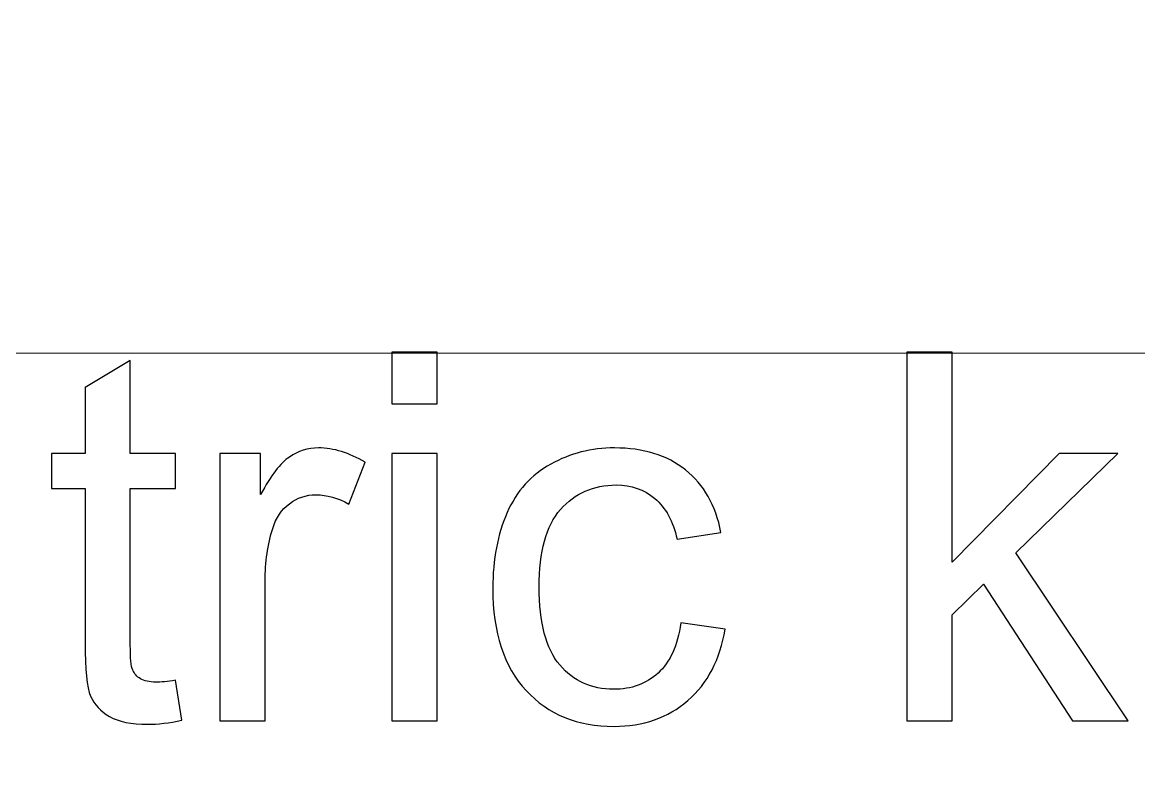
# Model space of a CAD drawing. Header units: centimetres. Extents: x -29.7 to 21.6, y -14.4 to 13.7.
# Drawn here: x -4.229 to -2.969, y -2.983 to -2.143 of the extents above; entities that cross this region are included whole.
import ezdxf

# ---------------------------------------------------------------- set-up
doc = ezdxf.new("R2010")
doc.units = ezdxf.units.CM
doc.header["$MEASUREMENT"] = 0
doc.layers.add('Layer 1', color=7, linetype='Continuous')

msp = doc.modelspace()

# ---------------------------------------------------------------- linework, layer by layer
at = {"layer": 'Layer 1', "color": 1, "lineweight": 9}
for points, knots in [([(-9.03932, -4.44965), (-9.03932, -4.44965), (-9.03932, -0.46166), (-9.03932, -0.46166), (-9.03932, -0.46166), (-9.03932, -0.46166), (0.93059, -0.46166), (0.93059, -0.46166), (0.93059, -0.46166), (0.93059, -0.46166), (0.93059, -4.44965), (0.93059, -4.44965)], [0, 0, 0, 0, 0.25, 0.25, 0.25, 0.25, 0.5, 0.5, 0.5, 0.5, 1, 1, 1, 1]), ([(-1.69979, -3.14012), (-1.69979, -3.14012), (-6.17542, -3.14012), (-6.17542, -3.14012), (-6.17542, -3.14012), (-6.17542, -3.14012), (-6.17542, -2.51611), (-6.17542, -2.51611), (-6.17542, -2.51611), (-6.17542, -2.51611), (-1.69979, -2.51611), (-1.69979, -2.51611), (-1.69979, -2.51611), (-1.69979, -2.51611), (-1.69979, -3.14012), (-1.69979, -3.14012)], [0, 0, 0, 0, 0.2, 0.2, 0.2, 0.2, 0.4, 0.4, 0.4, 0.4, 0.6, 0.6, 0.6, 0.6, 1, 1, 1, 1]), ([(-1.69979, -3.14012), (-1.69979, -3.14012), (-6.17542, -3.14012), (-6.17542, -3.14012), (-6.17542, -3.14012), (-6.17542, -3.14012), (-6.17542, -2.51611), (-6.17542, -2.51611), (-6.17542, -2.51611), (-6.17542, -2.51611), (-1.69979, -2.51611), (-1.69979, -2.51611), (-1.69979, -2.51611), (-1.69979, -2.51611), (-1.69979, -3.14012), (-1.69979, -3.14012)], [0, 0, 0, 0, 0.2, 0.2, 0.2, 0.2, 0.4, 0.4, 0.4, 0.4, 0.6, 0.6, 0.6, 0.6, 1, 1, 1, 1]), ([(-3.81176, -2.57306), (-3.81176, -2.57306), (-3.81176, -2.51495), (-3.81176, -2.51495), (-3.81176, -2.51495), (-3.81176, -2.51495), (-3.76062, -2.51495), (-3.76062, -2.51495), (-3.76062, -2.51495), (-3.76062, -2.51495), (-3.76062, -2.57306), (-3.76062, -2.57306), (-3.76062, -2.57306), (-3.76062, -2.57306), (-3.81176, -2.57306), (-3.81176, -2.57306)], [0, 0, 0, 0, 0.2, 0.2, 0.2, 0.2, 0.4, 0.4, 0.4, 0.4, 0.6, 0.6, 0.6, 0.6, 1, 1, 1, 1]), ([(-3.23044, -2.93103), (-3.23044, -2.93103), (-3.23044, -2.51495), (-3.23044, -2.51495), (-3.23044, -2.51495), (-3.23044, -2.51495), (-3.1793, -2.51495), (-3.1793, -2.51495), (-3.1793, -2.51495), (-3.1793, -2.51495), (-3.1793, -2.75195), (-3.1793, -2.75195), (-3.1793, -2.75195), (-3.1793, -2.75195), (-3.05843, -2.62943), (-3.05843, -2.62943), (-3.05843, -2.62943), (-3.05843, -2.62943), (-2.99238, -2.62943), (-2.99238, -2.62943), (-2.99238, -2.62943), (-2.99238, -2.62943), (-3.10744, -2.74149), (-3.10744, -2.74149), (-3.10744, -2.74149), (-3.10744, -2.74149), (-2.98075, -2.93103), (-2.98075, -2.93103), (-2.98075, -2.93103), (-2.98075, -2.93103), (-3.04371, -2.93103), (-3.04371, -2.93103), (-3.04371, -2.93103), (-3.04371, -2.93103), (-3.14386, -2.77694), (-3.14386, -2.77694), (-3.14386, -2.77694), (-3.14386, -2.77694), (-3.1793, -2.81142), (-3.1793, -2.81142), (-3.1793, -2.81142), (-3.1793, -2.81142), (-3.1793, -2.93103), (-3.1793, -2.93103), (-3.1793, -2.93103), (-3.1793, -2.93103), (-3.23044, -2.93103), (-3.23044, -2.93103)], [0, 0, 0, 0, 0.0769231, 0.0769231, 0.0769231, 0.0769231, 0.1538462, 0.1538462, 0.1538462, 0.1538462, 0.2307692, 0.2307692, 0.2307692, 0.2307692, 0.3076923, 0.3076923, 0.3076923, 0.3076923, 0.3846154, 0.3846154, 0.3846154, 0.3846154, 0.4615385, 0.4615385, 0.4615385, 0.4615385, 0.5384615, 0.5384615, 0.5384615, 0.5384615, 0.6153846, 0.6153846, 0.6153846, 0.6153846, 0.6923077, 0.6923077, 0.6923077, 0.6923077, 0.7692308, 0.7692308, 0.7692308, 0.7692308, 0.8461538, 0.8461538, 0.8461538, 0.8461538, 1, 1, 1, 1]), ([(-4.05572, -2.88541), (-4.05572, -2.88541), (-4.04875, -2.93055), (-4.04875, -2.93055), (-4.04875, -2.93055), (-4.06308, -2.93355), (-4.07596, -2.9351), (-4.0872, -2.9351), (-4.0872, -2.9351), (-4.1057, -2.9351), (-4.12003, -2.93219), (-4.1303, -2.92628), (-4.1303, -2.92628), (-4.14047, -2.92038), (-4.14764, -2.91272), (-4.1518, -2.90314), (-4.1518, -2.90314), (-4.15597, -2.89355), (-4.158, -2.8734), (-4.158, -2.8427), (-4.158, -2.8427), (-4.158, -2.8427), (-4.158, -2.66894), (-4.158, -2.66894), (-4.158, -2.66894), (-4.158, -2.66894), (-4.19577, -2.66894), (-4.19577, -2.66894), (-4.19577, -2.66894), (-4.19577, -2.66894), (-4.19577, -2.62943), (-4.19577, -2.62943), (-4.19577, -2.62943), (-4.19577, -2.62943), (-4.158, -2.62943), (-4.158, -2.62943), (-4.158, -2.62943), (-4.158, -2.62943), (-4.158, -2.55485), (-4.158, -2.55485), (-4.158, -2.55485), (-4.158, -2.55485), (-4.10686, -2.52415), (-4.10686, -2.52415), (-4.10686, -2.52415), (-4.10686, -2.52415), (-4.10686, -2.62943), (-4.10686, -2.62943), (-4.10686, -2.62943), (-4.10686, -2.62943), (-4.05572, -2.62943), (-4.05572, -2.62943), (-4.05572, -2.62943), (-4.05572, -2.62943), (-4.05572, -2.66894), (-4.05572, -2.66894), (-4.05572, -2.66894), (-4.05572, -2.66894), (-4.10686, -2.66894), (-4.10686, -2.66894), (-4.10686, -2.66894), (-4.10686, -2.66894), (-4.10686, -2.84561), (-4.10686, -2.84561), (-4.10686, -2.84561), (-4.10686, -2.86023), (-4.10599, -2.86962), (-4.10415, -2.87379), (-4.10415, -2.87379), (-4.10241, -2.87795), (-4.0995, -2.88125), (-4.09543, -2.88377), (-4.09543, -2.88377), (-4.09136, -2.88619), (-4.08555, -2.88745), (-4.078, -2.88745), (-4.078, -2.88745), (-4.07238, -2.88745), (-4.06492, -2.88677), (-4.05572, -2.88541)], [0, 0, 0, 0, 0.047619, 0.047619, 0.047619, 0.047619, 0.0952381, 0.0952381, 0.0952381, 0.0952381, 0.1428571, 0.1428571, 0.1428571, 0.1428571, 0.1904762, 0.1904762, 0.1904762, 0.1904762, 0.2380952, 0.2380952, 0.2380952, 0.2380952, 0.2857143, 0.2857143, 0.2857143, 0.2857143, 0.3333333, 0.3333333, 0.3333333, 0.3333333, 0.3809524, 0.3809524, 0.3809524, 0.3809524, 0.4285714, 0.4285714, 0.4285714, 0.4285714, 0.4761905, 0.4761905, 0.4761905, 0.4761905, 0.5238095, 0.5238095, 0.5238095, 0.5238095, 0.5714286, 0.5714286, 0.5714286, 0.5714286, 0.6190476, 0.6190476, 0.6190476, 0.6190476, 0.6666667, 0.6666667, 0.6666667, 0.6666667, 0.7142857, 0.7142857, 0.7142857, 0.7142857, 0.7619048, 0.7619048, 0.7619048, 0.7619048, 0.8095238, 0.8095238, 0.8095238, 0.8095238, 0.8571429, 0.8571429, 0.8571429, 0.8571429, 0.9047619, 0.9047619, 0.9047619, 0.9047619, 1, 1, 1, 1]), ([(-4.00585, -2.93103), (-4.00585, -2.93103), (-4.00585, -2.62943), (-4.00585, -2.62943), (-4.00585, -2.62943), (-4.00585, -2.62943), (-3.95994, -2.62943), (-3.95994, -2.62943), (-3.95994, -2.62943), (-3.95994, -2.62943), (-3.95994, -2.67563), (-3.95994, -2.67563), (-3.95994, -2.67563), (-3.94822, -2.65422), (-3.93737, -2.64008), (-3.9274, -2.6333), (-3.9274, -2.6333), (-3.91742, -2.62643), (-3.90648, -2.62304), (-3.89456, -2.62304), (-3.89456, -2.62304), (-3.87732, -2.62304), (-3.85979, -2.62846), (-3.84197, -2.63921), (-3.84197, -2.63921), (-3.84197, -2.63921), (-3.86018, -2.68638), (-3.86018, -2.68638), (-3.86018, -2.68638), (-3.87258, -2.67941), (-3.88497, -2.67592), (-3.89737, -2.67592), (-3.89737, -2.67592), (-3.90851, -2.67592), (-3.91849, -2.67931), (-3.9273, -2.68599), (-3.9273, -2.68599), (-3.93611, -2.69267), (-3.94241, -2.70197), (-3.94619, -2.71388), (-3.94619, -2.71388), (-3.9519, -2.732), (-3.95471, -2.75185), (-3.95471, -2.77345), (-3.95471, -2.77345), (-3.95471, -2.77345), (-3.95471, -2.93103), (-3.95471, -2.93103), (-3.95471, -2.93103), (-3.95471, -2.93103), (-4.00585, -2.93103), (-4.00585, -2.93103)], [0, 0, 0, 0, 0.0714286, 0.0714286, 0.0714286, 0.0714286, 0.1428571, 0.1428571, 0.1428571, 0.1428571, 0.2142857, 0.2142857, 0.2142857, 0.2142857, 0.2857143, 0.2857143, 0.2857143, 0.2857143, 0.3571429, 0.3571429, 0.3571429, 0.3571429, 0.4285714, 0.4285714, 0.4285714, 0.4285714, 0.5, 0.5, 0.5, 0.5, 0.5714286, 0.5714286, 0.5714286, 0.5714286, 0.6428571, 0.6428571, 0.6428571, 0.6428571, 0.7142857, 0.7142857, 0.7142857, 0.7142857, 0.7857143, 0.7857143, 0.7857143, 0.7857143, 0.8571429, 0.8571429, 0.8571429, 0.8571429, 1, 1, 1, 1]), ([(-3.81176, -2.93103), (-3.81176, -2.93103), (-3.81176, -2.62943), (-3.81176, -2.62943), (-3.81176, -2.62943), (-3.81176, -2.62943), (-3.76062, -2.62943), (-3.76062, -2.62943), (-3.76062, -2.62943), (-3.76062, -2.62943), (-3.76062, -2.93103), (-3.76062, -2.93103), (-3.76062, -2.93103), (-3.76062, -2.93103), (-3.81176, -2.93103), (-3.81176, -2.93103)], [0, 0, 0, 0, 0.2, 0.2, 0.2, 0.2, 0.4, 0.4, 0.4, 0.4, 0.6, 0.6, 0.6, 0.6, 1, 1, 1, 1]), ([(-3.48565, -2.82062), (-3.48565, -2.82062), (-3.43567, -2.82759), (-3.43567, -2.82759), (-3.43567, -2.82759), (-3.44119, -2.86197), (-3.45514, -2.8888), (-3.4777, -2.90827), (-3.4777, -2.90827), (-3.50027, -2.92774), (-3.52807, -2.93742), (-3.5609, -2.93742), (-3.5609, -2.93742), (-3.60206, -2.93742), (-3.63519, -2.92396), (-3.66018, -2.89703), (-3.66018, -2.89703), (-3.68526, -2.87011), (-3.69776, -2.83156), (-3.69776, -2.78139), (-3.69776, -2.78139), (-3.69776, -2.74885), (-3.69233, -2.72047), (-3.68158, -2.69606), (-3.68158, -2.69606), (-3.67083, -2.67175), (-3.65446, -2.65345), (-3.63238, -2.64134), (-3.63238, -2.64134), (-3.61039, -2.62914), (-3.58647, -2.62304), (-3.56051, -2.62304), (-3.56051, -2.62304), (-3.52787, -2.62304), (-3.50105, -2.63127), (-3.48032, -2.64783), (-3.48032, -2.64783), (-3.4595, -2.66439), (-3.44613, -2.68793), (-3.44032, -2.71834), (-3.44032, -2.71834), (-3.44032, -2.71834), (-3.48971, -2.72589), (-3.48971, -2.72589), (-3.48971, -2.72589), (-3.49446, -2.70565), (-3.50279, -2.69045), (-3.5149, -2.68018), (-3.5149, -2.68018), (-3.52691, -2.67001), (-3.54143, -2.66488), (-3.55848, -2.66488), (-3.55848, -2.66488), (-3.58424, -2.66488), (-3.60516, -2.67408), (-3.62134, -2.69248), (-3.62134, -2.69248), (-3.63742, -2.71098), (-3.64545, -2.74004), (-3.64545, -2.77994), (-3.64545, -2.77994), (-3.64545, -2.82042), (-3.63771, -2.84977), (-3.62221, -2.86808), (-3.62221, -2.86808), (-3.60662, -2.88638), (-3.58637, -2.89558), (-3.56148, -2.89558), (-3.56148, -2.89558), (-3.54134, -2.89558), (-3.52458, -2.88948), (-3.51122, -2.87718), (-3.51122, -2.87718), (-3.49775, -2.86498), (-3.48923, -2.84609), (-3.48565, -2.82062)], [0, 0, 0, 0, 0.05, 0.05, 0.05, 0.05, 0.1, 0.1, 0.1, 0.1, 0.15, 0.15, 0.15, 0.15, 0.2, 0.2, 0.2, 0.2, 0.25, 0.25, 0.25, 0.25, 0.3, 0.3, 0.3, 0.3, 0.35, 0.35, 0.35, 0.35, 0.4, 0.4, 0.4, 0.4, 0.45, 0.45, 0.45, 0.45, 0.5, 0.5, 0.5, 0.5, 0.55, 0.55, 0.55, 0.55, 0.6, 0.6, 0.6, 0.6, 0.65, 0.65, 0.65, 0.65, 0.7, 0.7, 0.7, 0.7, 0.75, 0.75, 0.75, 0.75, 0.8, 0.8, 0.8, 0.8, 0.85, 0.85, 0.85, 0.85, 0.9, 0.9, 0.9, 0.9, 1, 1, 1, 1])]:
    msp.add_open_spline(points, degree=3, knots=knots, dxfattribs=at)
at = {"layer": 'Layer 1', "color": 250}
for points, knots in [([(-3.81176, -2.57306), (-3.81176, -2.57306), (-3.81176, -2.51495), (-3.81176, -2.51495), (-3.81176, -2.51495), (-3.81176, -2.51495), (-3.76062, -2.51495), (-3.76062, -2.51495), (-3.76062, -2.51495), (-3.76062, -2.51495), (-3.76062, -2.57306), (-3.76062, -2.57306), (-3.76062, -2.57306), (-3.76062, -2.57306), (-3.81176, -2.57306), (-3.81176, -2.57306)], [0, 0, 0, 0, 0.2, 0.2, 0.2, 0.2, 0.4, 0.4, 0.4, 0.4, 0.6, 0.6, 0.6, 0.6, 1, 1, 1, 1]), ([(-3.23044, -2.93103), (-3.23044, -2.93103), (-3.23044, -2.51495), (-3.23044, -2.51495), (-3.23044, -2.51495), (-3.23044, -2.51495), (-3.1793, -2.51495), (-3.1793, -2.51495), (-3.1793, -2.51495), (-3.1793, -2.51495), (-3.1793, -2.75195), (-3.1793, -2.75195), (-3.1793, -2.75195), (-3.1793, -2.75195), (-3.05843, -2.62943), (-3.05843, -2.62943), (-3.05843, -2.62943), (-3.05843, -2.62943), (-2.99238, -2.62943), (-2.99238, -2.62943), (-2.99238, -2.62943), (-2.99238, -2.62943), (-3.10744, -2.74149), (-3.10744, -2.74149), (-3.10744, -2.74149), (-3.10744, -2.74149), (-2.98075, -2.93103), (-2.98075, -2.93103), (-2.98075, -2.93103), (-2.98075, -2.93103), (-3.04371, -2.93103), (-3.04371, -2.93103), (-3.04371, -2.93103), (-3.04371, -2.93103), (-3.14386, -2.77694), (-3.14386, -2.77694), (-3.14386, -2.77694), (-3.14386, -2.77694), (-3.1793, -2.81142), (-3.1793, -2.81142), (-3.1793, -2.81142), (-3.1793, -2.81142), (-3.1793, -2.93103), (-3.1793, -2.93103), (-3.1793, -2.93103), (-3.1793, -2.93103), (-3.23044, -2.93103), (-3.23044, -2.93103)], [0, 0, 0, 0, 0.0769231, 0.0769231, 0.0769231, 0.0769231, 0.1538462, 0.1538462, 0.1538462, 0.1538462, 0.2307692, 0.2307692, 0.2307692, 0.2307692, 0.3076923, 0.3076923, 0.3076923, 0.3076923, 0.3846154, 0.3846154, 0.3846154, 0.3846154, 0.4615385, 0.4615385, 0.4615385, 0.4615385, 0.5384615, 0.5384615, 0.5384615, 0.5384615, 0.6153846, 0.6153846, 0.6153846, 0.6153846, 0.6923077, 0.6923077, 0.6923077, 0.6923077, 0.7692308, 0.7692308, 0.7692308, 0.7692308, 0.8461538, 0.8461538, 0.8461538, 0.8461538, 1, 1, 1, 1]), ([(-4.05572, -2.88541), (-4.05572, -2.88541), (-4.04875, -2.93055), (-4.04875, -2.93055), (-4.04875, -2.93055), (-4.06308, -2.93355), (-4.07596, -2.9351), (-4.0872, -2.9351), (-4.0872, -2.9351), (-4.1057, -2.9351), (-4.12003, -2.93219), (-4.1303, -2.92628), (-4.1303, -2.92628), (-4.14047, -2.92038), (-4.14764, -2.91272), (-4.1518, -2.90314), (-4.1518, -2.90314), (-4.15597, -2.89355), (-4.158, -2.8734), (-4.158, -2.8427), (-4.158, -2.8427), (-4.158, -2.8427), (-4.158, -2.66894), (-4.158, -2.66894), (-4.158, -2.66894), (-4.158, -2.66894), (-4.19577, -2.66894), (-4.19577, -2.66894), (-4.19577, -2.66894), (-4.19577, -2.66894), (-4.19577, -2.62943), (-4.19577, -2.62943), (-4.19577, -2.62943), (-4.19577, -2.62943), (-4.158, -2.62943), (-4.158, -2.62943), (-4.158, -2.62943), (-4.158, -2.62943), (-4.158, -2.55485), (-4.158, -2.55485), (-4.158, -2.55485), (-4.158, -2.55485), (-4.10686, -2.52415), (-4.10686, -2.52415), (-4.10686, -2.52415), (-4.10686, -2.52415), (-4.10686, -2.62943), (-4.10686, -2.62943), (-4.10686, -2.62943), (-4.10686, -2.62943), (-4.05572, -2.62943), (-4.05572, -2.62943), (-4.05572, -2.62943), (-4.05572, -2.62943), (-4.05572, -2.66894), (-4.05572, -2.66894), (-4.05572, -2.66894), (-4.05572, -2.66894), (-4.10686, -2.66894), (-4.10686, -2.66894), (-4.10686, -2.66894), (-4.10686, -2.66894), (-4.10686, -2.84561), (-4.10686, -2.84561), (-4.10686, -2.84561), (-4.10686, -2.86023), (-4.10599, -2.86962), (-4.10415, -2.87379), (-4.10415, -2.87379), (-4.10241, -2.87795), (-4.0995, -2.88125), (-4.09543, -2.88377), (-4.09543, -2.88377), (-4.09136, -2.88619), (-4.08555, -2.88745), (-4.078, -2.88745), (-4.078, -2.88745), (-4.07238, -2.88745), (-4.06492, -2.88677), (-4.05572, -2.88541)], [0, 0, 0, 0, 0.047619, 0.047619, 0.047619, 0.047619, 0.0952381, 0.0952381, 0.0952381, 0.0952381, 0.1428571, 0.1428571, 0.1428571, 0.1428571, 0.1904762, 0.1904762, 0.1904762, 0.1904762, 0.2380952, 0.2380952, 0.2380952, 0.2380952, 0.2857143, 0.2857143, 0.2857143, 0.2857143, 0.3333333, 0.3333333, 0.3333333, 0.3333333, 0.3809524, 0.3809524, 0.3809524, 0.3809524, 0.4285714, 0.4285714, 0.4285714, 0.4285714, 0.4761905, 0.4761905, 0.4761905, 0.4761905, 0.5238095, 0.5238095, 0.5238095, 0.5238095, 0.5714286, 0.5714286, 0.5714286, 0.5714286, 0.6190476, 0.6190476, 0.6190476, 0.6190476, 0.6666667, 0.6666667, 0.6666667, 0.6666667, 0.7142857, 0.7142857, 0.7142857, 0.7142857, 0.7619048, 0.7619048, 0.7619048, 0.7619048, 0.8095238, 0.8095238, 0.8095238, 0.8095238, 0.8571429, 0.8571429, 0.8571429, 0.8571429, 0.9047619, 0.9047619, 0.9047619, 0.9047619, 1, 1, 1, 1]), ([(-4.00585, -2.93103), (-4.00585, -2.93103), (-4.00585, -2.62943), (-4.00585, -2.62943), (-4.00585, -2.62943), (-4.00585, -2.62943), (-3.95994, -2.62943), (-3.95994, -2.62943), (-3.95994, -2.62943), (-3.95994, -2.62943), (-3.95994, -2.67563), (-3.95994, -2.67563), (-3.95994, -2.67563), (-3.94822, -2.65422), (-3.93737, -2.64008), (-3.9274, -2.6333), (-3.9274, -2.6333), (-3.91742, -2.62643), (-3.90648, -2.62304), (-3.89456, -2.62304), (-3.89456, -2.62304), (-3.87732, -2.62304), (-3.85979, -2.62846), (-3.84197, -2.63921), (-3.84197, -2.63921), (-3.84197, -2.63921), (-3.86018, -2.68638), (-3.86018, -2.68638), (-3.86018, -2.68638), (-3.87258, -2.67941), (-3.88497, -2.67592), (-3.89737, -2.67592), (-3.89737, -2.67592), (-3.90851, -2.67592), (-3.91849, -2.67931), (-3.9273, -2.68599), (-3.9273, -2.68599), (-3.93611, -2.69267), (-3.94241, -2.70197), (-3.94619, -2.71388), (-3.94619, -2.71388), (-3.9519, -2.732), (-3.95471, -2.75185), (-3.95471, -2.77345), (-3.95471, -2.77345), (-3.95471, -2.77345), (-3.95471, -2.93103), (-3.95471, -2.93103), (-3.95471, -2.93103), (-3.95471, -2.93103), (-4.00585, -2.93103), (-4.00585, -2.93103)], [0, 0, 0, 0, 0.0714286, 0.0714286, 0.0714286, 0.0714286, 0.1428571, 0.1428571, 0.1428571, 0.1428571, 0.2142857, 0.2142857, 0.2142857, 0.2142857, 0.2857143, 0.2857143, 0.2857143, 0.2857143, 0.3571429, 0.3571429, 0.3571429, 0.3571429, 0.4285714, 0.4285714, 0.4285714, 0.4285714, 0.5, 0.5, 0.5, 0.5, 0.5714286, 0.5714286, 0.5714286, 0.5714286, 0.6428571, 0.6428571, 0.6428571, 0.6428571, 0.7142857, 0.7142857, 0.7142857, 0.7142857, 0.7857143, 0.7857143, 0.7857143, 0.7857143, 0.8571429, 0.8571429, 0.8571429, 0.8571429, 1, 1, 1, 1]), ([(-3.81176, -2.93103), (-3.81176, -2.93103), (-3.81176, -2.62943), (-3.81176, -2.62943), (-3.81176, -2.62943), (-3.81176, -2.62943), (-3.76062, -2.62943), (-3.76062, -2.62943), (-3.76062, -2.62943), (-3.76062, -2.62943), (-3.76062, -2.93103), (-3.76062, -2.93103), (-3.76062, -2.93103), (-3.76062, -2.93103), (-3.81176, -2.93103), (-3.81176, -2.93103)], [0, 0, 0, 0, 0.2, 0.2, 0.2, 0.2, 0.4, 0.4, 0.4, 0.4, 0.6, 0.6, 0.6, 0.6, 1, 1, 1, 1]), ([(-3.48565, -2.82062), (-3.48565, -2.82062), (-3.43567, -2.82759), (-3.43567, -2.82759), (-3.43567, -2.82759), (-3.44119, -2.86197), (-3.45514, -2.8888), (-3.4777, -2.90827), (-3.4777, -2.90827), (-3.50027, -2.92774), (-3.52807, -2.93742), (-3.5609, -2.93742), (-3.5609, -2.93742), (-3.60206, -2.93742), (-3.63519, -2.92396), (-3.66018, -2.89703), (-3.66018, -2.89703), (-3.68526, -2.87011), (-3.69776, -2.83156), (-3.69776, -2.78139), (-3.69776, -2.78139), (-3.69776, -2.74885), (-3.69233, -2.72047), (-3.68158, -2.69606), (-3.68158, -2.69606), (-3.67083, -2.67175), (-3.65446, -2.65345), (-3.63238, -2.64134), (-3.63238, -2.64134), (-3.61039, -2.62914), (-3.58647, -2.62304), (-3.56051, -2.62304), (-3.56051, -2.62304), (-3.52787, -2.62304), (-3.50105, -2.63127), (-3.48032, -2.64783), (-3.48032, -2.64783), (-3.4595, -2.66439), (-3.44613, -2.68793), (-3.44032, -2.71834), (-3.44032, -2.71834), (-3.44032, -2.71834), (-3.48971, -2.72589), (-3.48971, -2.72589), (-3.48971, -2.72589), (-3.49446, -2.70565), (-3.50279, -2.69045), (-3.5149, -2.68018), (-3.5149, -2.68018), (-3.52691, -2.67001), (-3.54143, -2.66488), (-3.55848, -2.66488), (-3.55848, -2.66488), (-3.58424, -2.66488), (-3.60516, -2.67408), (-3.62134, -2.69248), (-3.62134, -2.69248), (-3.63742, -2.71098), (-3.64545, -2.74004), (-3.64545, -2.77994), (-3.64545, -2.77994), (-3.64545, -2.82042), (-3.63771, -2.84977), (-3.62221, -2.86808), (-3.62221, -2.86808), (-3.60662, -2.88638), (-3.58637, -2.89558), (-3.56148, -2.89558), (-3.56148, -2.89558), (-3.54134, -2.89558), (-3.52458, -2.88948), (-3.51122, -2.87718), (-3.51122, -2.87718), (-3.49775, -2.86498), (-3.48923, -2.84609), (-3.48565, -2.82062)], [0, 0, 0, 0, 0.05, 0.05, 0.05, 0.05, 0.1, 0.1, 0.1, 0.1, 0.15, 0.15, 0.15, 0.15, 0.2, 0.2, 0.2, 0.2, 0.25, 0.25, 0.25, 0.25, 0.3, 0.3, 0.3, 0.3, 0.35, 0.35, 0.35, 0.35, 0.4, 0.4, 0.4, 0.4, 0.45, 0.45, 0.45, 0.45, 0.5, 0.5, 0.5, 0.5, 0.55, 0.55, 0.55, 0.55, 0.6, 0.6, 0.6, 0.6, 0.65, 0.65, 0.65, 0.65, 0.7, 0.7, 0.7, 0.7, 0.75, 0.75, 0.75, 0.75, 0.8, 0.8, 0.8, 0.8, 0.85, 0.85, 0.85, 0.85, 0.9, 0.9, 0.9, 0.9, 1, 1, 1, 1])]:
    msp.add_open_spline(points, degree=3, knots=knots, dxfattribs=at)

doc.saveas('drawing.dxf')
